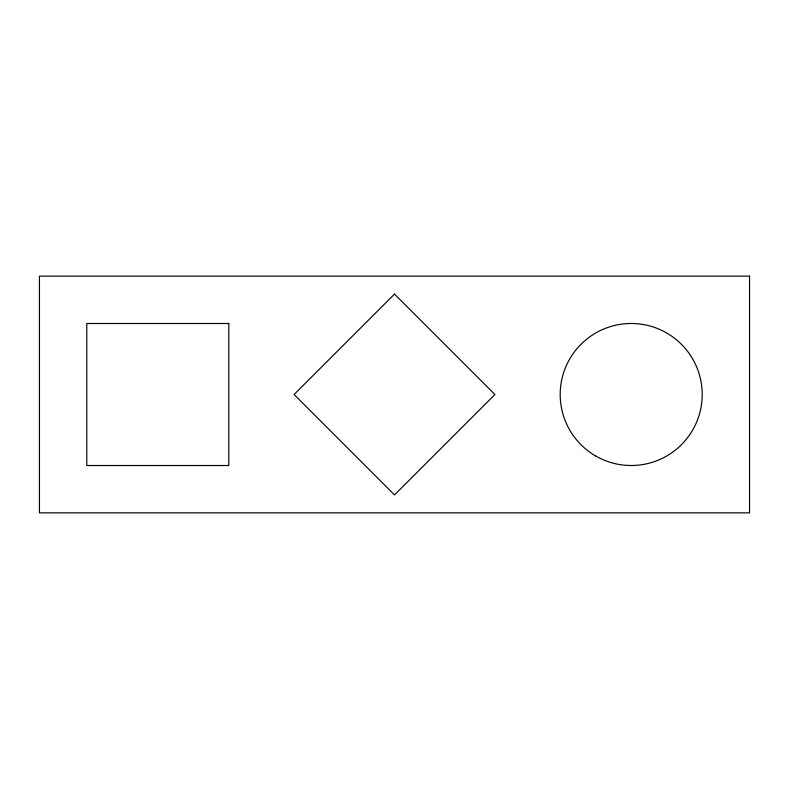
<?xml version="1.0" encoding="UTF-8"?>
<svg xmlns="http://www.w3.org/2000/svg" width="789" height="789" viewBox="0 0 789 789"><rect width="100%" height="100%" fill="white"/><g stroke="black" fill="none" stroke-linecap="round" stroke-linejoin="round"><path stroke-width="1.18" d="M394.5 294.08L294.08 394.5L394.5 494.92L494.92 394.5L394.5 294.08M749.55 276.15L39.45 276.15L39.45 512.85L749.55 512.85L749.55 276.15M228.81 323.49L86.79 323.49L86.79 465.51L228.81 465.51L228.81 323.49M595.695 455.993A71.01 71.01 0 0 0 702.21 394.5A71.01 71.01 0 0 0 595.695 333.007A71.01 71.01 0 0 0 595.695 455.993"/></g></svg>
